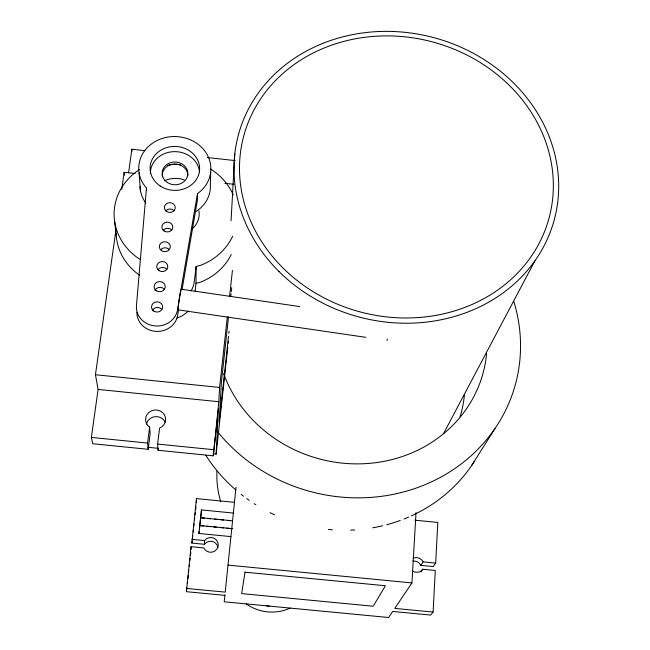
<?xml version="1.0" encoding="UTF-8"?>
<svg xmlns="http://www.w3.org/2000/svg" width="650" height="650" viewBox="0 0 650 650"><rect width="100%" height="100%" fill="white"/><g stroke="black" fill="none" stroke-linecap="round" stroke-linejoin="round"><path stroke-width="0.97" d="M195.081 291.2L196.024 283.311L196.113 266.476L200.882 265.241A61.669 55.339 1.8 0 0 232.676 236.186M197.47 193.643L177.629 309.083A20.694 18.996 -1.2 0 1 154.643 325.894A20.694 18.996 -1.2 0 1 136.532 304.777L146.461 188.094A36.091 31.996 2.3 0 1 152.376 143.284A36.091 31.996 2.3 0 1 202.979 148.793A36.091 31.996 2.3 0 1 197.47 193.643L197.429 200.046L182.041 289.713M196.414 502.694L196.454 498.591L234.463 502.344M210.697 172.201L210.267 189.572A35.238 31.387 2.2 0 1 195.723 211.705M217.904 547.373A7.508 7.329 -7 0 0 204.441 544.286L204.555 540.564A7.581 7.394 -6.4 0 1 216.141 539.736A7.581 7.394 -6.4 0 1 214.906 551.005A7.581 7.394 -6.4 0 1 203.751 547.926L191.043 546.691L186.412 591.687L224.876 595.367M116.058 229.336L95.436 374.725L98.118 389.407L91.366 437.418L92.722 443.739L148.192 449.296L150.174 433.509L149.606 427.091A10.026 9.457 -5.3 0 1 148.736 412.628A10.026 9.457 -5.3 0 1 163.987 414.172A10.026 9.457 -5.3 0 1 159.583 428.098L157.601 444.072L158.072 450.288L213.297 455.829L218.839 401.733L219.578 387.449L227.329 316.834M200.59 518.188L201.459 509.925L233.358 513.069M213.127 453.83L216.133 454.131L218.489 408.419L213.297 455.829M224.941 594.774L224.217 601.794L388.611 617.5L392.697 611.439L430.649 615.079L433.095 612.064L435.281 570.448L422.76 569.229A7.572 7.256 39.1 0 1 412.441 570.936M412.783 561.178A7.491 7.191 39.5 0 1 420.851 565.362L433.225 566.564L435.671 563.103L437.808 522.446L415.106 520.203M231.059 220.74L234.788 153.839M433.095 612.064L394.753 608.392L411.938 582.912L416.024 512.541M200.541 518.822L199.948 524.477M201.232 512.874L201.459 509.925M199.412 529.392L200.566 517.814L204.604 518.188M236.007 487.394L225.209 592.134L186.347 588.413M201.134 513.906L200.655 517.782M229.547 296.66L232.432 270.433M228.532 316.867L221.349 382.452L219.204 421.809L228.524 336.326M230.742 296.692L231.075 293.662M231.294 291.647L231.741 287.609M228.857 333.304L229.076 331.297M216.133 454.131L227.776 347.206M228.215 343.168L228.434 341.152M204.441 544.286L191.88 543.067L196.454 498.591M186.412 591.687L186.867 587.657M187.314 583.619L187.541 581.604M187.882 578.581L188.224 575.559M188.565 572.536L188.793 570.521M189.248 566.483L189.475 564.468M189.922 560.438L190.149 558.423M190.491 555.401L190.832 552.378M191.88 543.067L192.107 541.044M192.449 538.021L192.676 535.998M193.123 531.96L193.351 529.945M193.806 525.907L194.033 523.892M194.488 519.854L194.716 517.839M195.057 514.808L195.284 512.785M195.626 509.762L195.967 506.732M196.113 266.476L194.301 281.613A26.748 24.399 0.2 0 1 190.921 291.094M199.184 531.408L198.892 533.479L230.929 536.608M158.072 450.288L158.316 448.313M148.192 449.296L147.582 443.064L149.606 427.091M128.57 172.843L131.885 149.232L144.909 150.67M121.737 189.304L124.142 172.299L135.135 173.501M199.859 525.127L198.892 533.479M178.62 309.636L177.767 314.616A20.499 18.842 -1.3 0 1 156.065 331.386A20.499 18.842 -1.3 0 1 136.898 312.317M199.794 525.533L232.749 528.669M200.598 517.668L232.546 520.804M443.552 433.607L534.885 260.869M471.616 465.587L494.926 428.618M420.851 565.362L423.174 561.884L435.671 563.103M420.907 571.959L422.76 569.229M196.024 283.311L200.671 282.092A60.068 54.153 1.6 0 0 231.229 254.507M191.872 539.329L204.555 540.564M227.988 565.11L411.938 582.912M207.594 518.481L210.592 518.773M214.581 519.171L217.579 519.464M220.569 519.756L223.559 520.049M227.557 520.447L230.547 520.739M200.744 525.663L203.751 525.956M206.749 526.248L210.746 526.638M213.744 526.931L216.743 527.231M219.749 527.524L223.746 527.914M226.744 528.206L230.742 528.596M91.366 437.418L147.582 443.064M157.601 444.072L213.582 449.694M148.013 447.289L158.031 448.297M95.436 374.725L219.578 387.449M98.118 389.407L218.839 401.733M224.884 183.3L233.838 184.283M207.236 157.528L235.178 160.599M178.384 309.904L365.787 337.334M181.35 289.201L299.65 306.564M140.571 259.521L138.824 258.635A61.669 55.339 1.8 0 1 139.498 169.553M114.66 221.626L116.691 239.517A60.068 54.153 1.6 0 0 139.401 275.113M124.142 172.299L124.418 175.183M131.885 149.232L132.039 151.125M139.084 172.721L140.351 190.157M146.461 188.094L146.575 189.938M191.043 546.691L191.051 549.445M220.756 501.792A95.997 92.097 16.3 0 1 216.978 471.047M474.362 461.419A157.259 147.079 15.5 0 1 411.401 515.864M408.647 517.091A157.259 147.079 15.5 0 1 404.016 519.017M400.238 520.455A157.259 147.079 15.5 0 1 386.628 524.761M382.655 525.761A157.259 147.079 15.5 0 1 372.653 527.832M354.689 529.929A157.259 147.079 15.5 0 1 350.634 530.124M332.386 529.783A157.259 147.079 15.5 0 1 328.372 529.433M274.666 514.889A157.259 147.079 15.5 0 1 270.075 512.688M255.889 504.749A157.259 147.079 15.5 0 1 254.191 503.669M249.202 500.329A157.259 147.079 15.5 0 1 246.756 498.599M243.547 496.21A157.259 147.079 15.5 0 1 241.166 494.366M235.747 489.881A157.259 147.079 15.5 0 1 205.741 455.227M464.376 395.273A125.775 117.601 15.5 0 1 460.119 416.699M513.793 301.421A170.219 157.365 15.3 0 1 428.472 483.21A170.219 157.365 15.3 0 1 217.847 432.063M486.622 353.624A136.134 125.816 15.3 0 1 368.006 463.474A136.134 125.816 15.3 0 1 223.592 373.506M178.62 309.595A10.457 0.723 -81.9 0 1 179.164 299.317A10.457 0.723 -81.9 0 1 181.472 289.632M387.433 339.056A10.416 0.788 -81.6 0 1 386.831 340.413M145.754 202.979A35.238 31.387 2.2 0 1 140.018 186.509M167.375 165.449A24.188 21.547 2.2 0 1 180.676 164.921M150.369 173.542A24.602 21.848 2.3 0 1 173.997 151.645A24.602 21.848 2.3 0 1 199.518 172.226M162.378 176.954A12.805 11.375 2.3 0 1 174.265 164.044A12.805 11.375 2.3 0 1 187.842 175.776M152.271 310.619A5.541 5.094 -1.3 0 1 161.761 309.319M154.879 290.493A5.509 5.038 -0.6 0 1 164.32 289.217M158.153 269.449A5.484 4.989 0 0 1 166.847 269.327M160.704 249.754A5.452 4.94 0.5 0 1 169.349 249.649M163.223 230.254A5.419 4.891 1 0 1 171.819 230.165M165.718 210.966A5.395 4.843 1.5 0 1 174.273 210.876M116.253 235.479A60.068 54.153 1.6 0 1 116.155 233.431M210.527 169.049A61.669 55.339 1.8 0 1 233.236 194.854M198.924 210.811A23.254 20.865 1.8 0 1 192.034 229.028M188.167 311.025A26.041 23.855 -0.1 0 1 177.003 318.037M146.421 424.141A9.896 9.344 -5.6 0 1 155.106 416.666A9.896 9.344 -5.6 0 1 165.181 422.151M164.361 180.854A23.725 21.214 2 0 1 184.275 179.928M269.165 606.084A44.623 43.81 13 0 1 266.248 605.711M290.201 608.116A43.778 43.046 12.9 0 1 246.244 603.915M413.181 558.212A7.572 7.256 39.1 0 1 423.174 561.884M244.985 572.179L241.654 593.604L373.189 606.222L385.434 585.747L244.985 572.179M279.012 271.529A163.54 144.601 14.9 0 0 552.175 226.72A163.54 144.601 14.9 0 0 357.793 33.686A163.54 144.601 14.9 0 0 279.012 271.529M272.415 256.401A158.08 139.766 14.9 0 0 541.702 238.16A158.08 139.766 14.9 0 0 375.107 36.286A158.08 139.766 14.9 0 0 272.415 256.401M153.749 311.066A5.59 5.135 -1.2 0 0 162.646 307.515A5.59 5.135 -1.2 0 0 154.871 302.234A5.59 5.135 -1.2 0 0 153.749 311.066M166.603 211.469A5.444 4.875 1.6 0 0 175.248 208.146A5.444 4.875 1.6 0 0 167.668 203.084A5.444 4.875 1.6 0 0 166.603 211.469M164.084 230.977A5.476 4.924 1.1 0 0 172.778 227.606A5.476 4.924 1.1 0 0 165.165 222.503A5.476 4.924 1.1 0 0 164.084 230.977M160.233 186.014A24.773 21.97 2.3 0 0 199.477 170.974A24.773 21.97 2.3 0 0 164.832 148.224A24.773 21.97 2.3 0 0 160.233 186.014M167.399 182.512A12.838 11.399 2.3 0 0 187.752 174.752A12.838 11.399 2.3 0 0 169.845 162.914A12.838 11.399 2.3 0 0 167.399 182.512M156.374 290.729A5.566 5.078 -0.5 0 0 165.222 287.219A5.566 5.078 -0.5 0 0 157.487 281.986A5.566 5.078 -0.5 0 0 156.374 290.729M158.974 270.603A5.533 5.029 0.1 0 0 167.765 267.142A5.533 5.029 0.1 0 0 160.071 261.95A5.533 5.029 0.1 0 0 158.974 270.603M161.541 250.689A5.501 4.973 0.6 0 0 170.284 247.268A5.501 4.973 0.6 0 0 162.63 242.125A5.501 4.973 0.6 0 0 161.541 250.689"/></g></svg>
